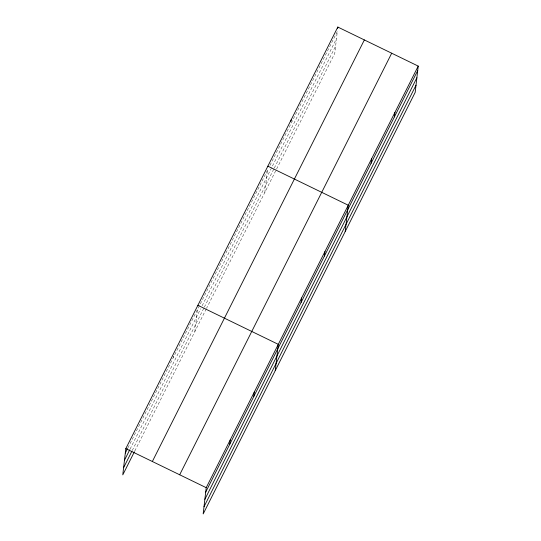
<?xml version="1.0" encoding="UTF-8"?>
<svg xmlns="http://www.w3.org/2000/svg" width="541" height="541" viewBox="0 0 541 541"><rect width="100%" height="100%" fill="white"/><g stroke="black" fill="none" stroke-linecap="round" stroke-linejoin="round"><path stroke-width="0.41" stroke-dasharray="2.71 2.03" d="M173.357 357.506L173.526 356.025M194.855 331.559L197.384 309.729M264.82 192.447L267.349 170.611M127.926 447.84L268.478 168.366M269.979 165.377L337.314 31.493L334.784 53.329L206.52 308.377M130.097 449.071L200.684 308.708M202.192 305.712L336.475 38.702M132.241 450.518L203.964 307.903M204.342 307.153L273.929 168.785M274.307 168.035L335.616 46.12M134.79 451.005L206.141 309.121"/><path stroke-width="0.81" d="M418.227 66.103L206.216 487.671L203.173 513.95L415.184 92.383L418.227 66.103L337.827 27.05L125.816 448.617L122.773 474.897L134.411 451.755M229.729 444.337L230.243 439.894M253.756 396.56L254.27 392.117M291.011 121.279L291.18 119.798M275.261 370.619L278.297 344.34L197.898 305.286M301.107 302.412L301.621 297.969M337.652 28.531L337.827 27.05M324.431 256.042L324.945 251.592M345.226 231.501L348.262 205.222L267.863 166.168M371.072 163.294L371.586 158.851M394.389 116.924L394.903 112.481M125.302 453.06L127.554 448.584M124.464 460.269L129.718 449.814M123.605 467.688L131.869 451.268M152.346 461.507L364.357 39.939M179.68 474.782L391.698 53.214M205.702 492.121L417.713 70.553M204.87 499.323L416.881 77.755M204.011 506.748L416.022 85.18M125.816 448.617L206.216 487.671"/></g></svg>
